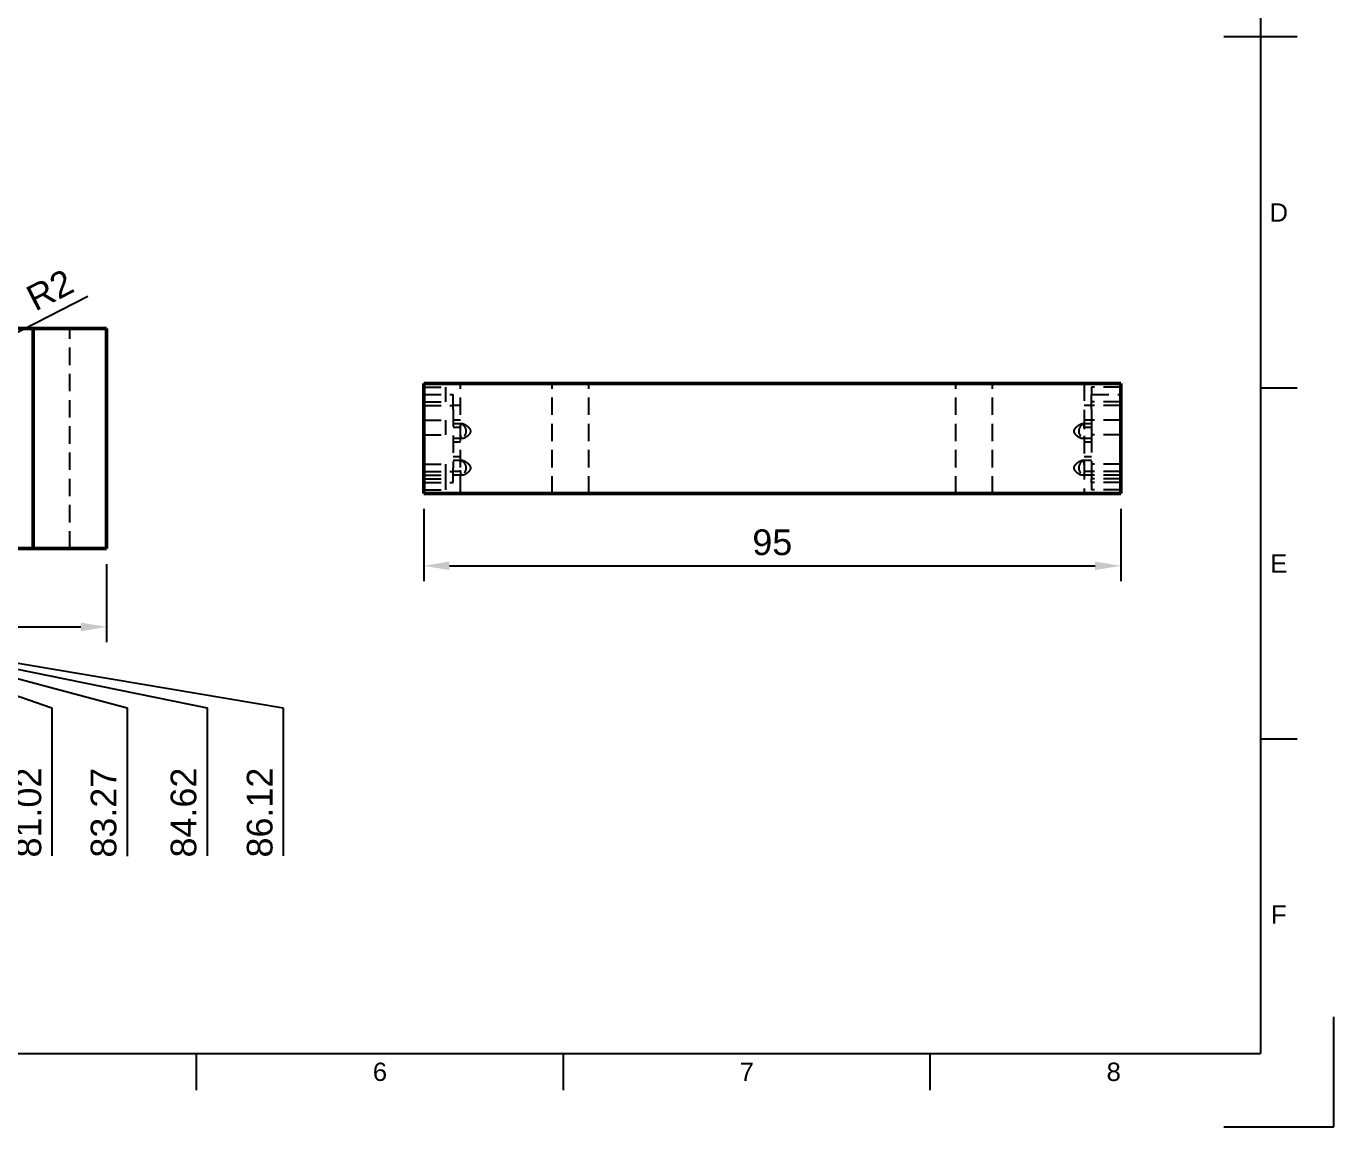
# Model space of a CAD drawing. Header units: millimetres. Extents: x 0 to 420, y 0 to 297.
# Drawn here: x 241.8 to 420, y 0 to 150 of the extents above; entities that cross this region are included whole.
import ezdxf
from ezdxf.enums import TextEntityAlignment as Align

# ---------------------------------------------------------------- set-up
doc = ezdxf.new("R2010")
doc.units = ezdxf.units.MM
doc.header["$LTSCALE"] = 0.75
doc.linetypes.add('HIDDEN2', pattern=[4.7625, 3.175, -1.5875])
for name, color, linetype, lineweight in [('BORDER', 7, 'Continuous', 25), ('FD_Dimensions', 7, 'Continuous', 25), ('Hidden', 7, 'HIDDEN2', 25), ('Visible', 7, 'Continuous', 50)]:
    doc.layers.add(name, color=color, linetype=linetype, lineweight=lineweight)
doc.styles.add('FusionTitle', font='arial.ttf')
doc.styles.get("Standard").update_dxf_attribs({"font": 'arial.ttf'})
doc.dimstyles.new('Dim-ISO-25', dxfattribs={"dimtxt": 3.5, "dimasz": 3.5, "dimexe": 2.1, "dimexo": 2.1, "dimgap": 1.4, "dimtad": 1, "dimzin": 12, "dimdsep": 46, "dimtxsty": 'Standard', "dimcen": 0, "dimazin": 3, "dimtp": 0.1, "dimtm": 0.1, "dimtfac": 0.714286, "dimtmove": 0, "dimatfit": 3, "dimfxl": 1, "dimtzin": 12, "dimarcsym": 0})

# ---------------------------------------------------------------- blocks, each defined once
blk = doc.blocks.new('ISO_A3_SHEET')
at = {"layer": 'BORDER'}
for p, q in [((410, 287), (410, 10)), ((415, 148.5), (405, 148.5)), ((415, 100.66667), (410, 100.66667)), ((415, 52.83334), (410, 52.83334)), ((20, 10), (410, 10)), ((265, 5), (265, 10)), ((315, 5), (315, 10)), ((365, 5), (365, 10))]:
    blk.add_line(p, q, dxfattribs=at)
at = {"layer": 'Defpoints'}
for p, q in [((420, 0), (420, 15)), ((405, 0), (420, 0))]:
    blk.add_line(p, q, dxfattribs=at)
at = {"layer": 'BORDER', "style": 'FusionTitle'}
for s, p in [('D', (412.5, 124.58334)), ('E', (412.5, 76.75001)), ('F', (412.5, 28.91668)), ('6', (290, 7.5)), ('7', (340, 7.5)), ('8', (390, 7.5))]:
    blk.add_text(s, height=2.5, dxfattribs=at).set_placement(p, align=Align.MIDDLE)
blk = doc.blocks.new('*D40')
at = {"layer": 'Defpoints', "color": 0, "transparency": 16777216}
for p in [(231.543577, 103.607042), (227.981839, 101.786597)]:
    blk.add_point(p, dxfattribs=at)
at = {"layer": 'FD_Dimensions', "color": 0, "lineweight": -2, "transparency": 16777216}
for p, q in [((250.189608, 113.137235), (234.660099, 105.19993)), ((227.981839, 101.786597), (231.543577, 103.607042))]:
    blk.add_line(p, q, dxfattribs=at)
blk.add_arc((227.981839, 101.786597), 4, 0, 57.152364, dxfattribs=at)
at = {"layer": 'FD_Dimensions', "color": 0, "transparency": 16777216}
blk.add_solid([(234.394617, 105.71935), (234.92558, 104.68051), (231.543577, 103.607042)], dxfattribs=at)
at = {"layer": 'FD_Dimensions', "color": 0, "transparency": 16777216, "insert": (245.009309, 114.035168), "char_height": 3.5, "attachment_point": 5, "rotation": 27.0720689}
blk.add_mtext('R2', dxfattribs=at)
blk = doc.blocks.new('*D45')
at = {"layer": 'Defpoints', "color": 0, "transparency": 16777216}
for p in [(62.739879, 78.786597), (252.739879, 78.786597), (252.739879, 68.122535)]:
    blk.add_point(p, dxfattribs=at)
at = {"layer": 'FD_Dimensions', "color": 0, "lineweight": -2, "transparency": 16777216}
for p, q in [((62.739879, 76.686597), (62.739879, 66.022535)), ((252.739879, 76.686597), (252.739879, 66.022535)), ((66.239879, 68.122535), (249.239879, 68.122535))]:
    blk.add_line(p, q, dxfattribs=at)
at = {"layer": 'FD_Dimensions', "color": 0, "transparency": 16777216}
for points in [[(66.239879, 68.705868), (66.239879, 67.539201), (62.739879, 68.122535)], [(249.239879, 68.705868), (249.239879, 67.539201), (252.739879, 68.122535)]]:
    blk.add_solid(points, dxfattribs=at)
at = {"layer": 'FD_Dimensions', "color": 0, "transparency": 16777216, "insert": (157.739879, 71.30954), "char_height": 3.5, "attachment_point": 5}
blk.add_mtext('95', dxfattribs=at)
blk = doc.blocks.new('*D47')
at = {"layer": 'Defpoints', "color": 0, "transparency": 16777216}
for p in [(295.971713, 86.286597), (390.971713, 86.286597), (390.971713, 76.442847)]:
    blk.add_point(p, dxfattribs=at)
at = {"layer": 'FD_Dimensions', "color": 0, "lineweight": -2, "transparency": 16777216}
for p, q in [((295.971713, 84.186597), (295.971713, 74.342847)), ((390.971713, 84.186597), (390.971713, 74.342847)), ((299.471713, 76.442847), (387.471713, 76.442847))]:
    blk.add_line(p, q, dxfattribs=at)
at = {"layer": 'FD_Dimensions', "color": 0, "transparency": 16777216}
for points in [[(299.471713, 77.026181), (299.471713, 75.859514), (295.971713, 76.442847)], [(387.471713, 77.026181), (387.471713, 75.859514), (390.971713, 76.442847)]]:
    blk.add_solid(points, dxfattribs=at)
at = {"layer": 'FD_Dimensions', "color": 0, "transparency": 16777216, "insert": (343.471713, 79.629853), "char_height": 3.5, "attachment_point": 5}
blk.add_mtext('95', dxfattribs=at)
blk = doc.blocks.new('*D57')
at = {"layer": 'Defpoints', "color": 0, "transparency": 16777216}
for p in [(234.981839, 84.786597), (276.817776, 50.111719)]:
    blk.add_point(p, dxfattribs=at)
at = {"layer": 'FD_Dimensions', "color": 0, "lineweight": -2, "transparency": 16777216}
for p, q in [((234.981839, 82.686597), (234.981839, 64.111719)), ((234.981839, 64.111719), (276.817776, 57.111719)), ((276.817776, 57.111719), (276.817776, 36.932046))]:
    blk.add_line(p, q, dxfattribs=at)
at = {"layer": 'FD_Dimensions', "color": 0, "transparency": 16777216, "insert": (273.630771, 42.821882), "char_height": 3.5, "attachment_point": 5, "rotation": 90}
blk.add_mtext('86.12', dxfattribs=at)
blk = doc.blocks.new('*D58')
at = {"layer": 'Defpoints', "color": 0, "transparency": 16777216}
for p in [(231.981839, 85.786597), (266.434964, 50.111719)]:
    blk.add_point(p, dxfattribs=at)
at = {"layer": 'FD_Dimensions', "color": 0, "lineweight": -2, "transparency": 16777216}
for p, q in [((231.981839, 83.686597), (231.981839, 64.111719)), ((231.981839, 64.111719), (266.434964, 57.111719)), ((266.434964, 57.111719), (266.434964, 36.932046))]:
    blk.add_line(p, q, dxfattribs=at)
at = {"layer": 'FD_Dimensions', "color": 0, "transparency": 16777216, "insert": (263.247958, 42.821882), "char_height": 3.5, "attachment_point": 5, "rotation": 90}
blk.add_mtext('84.62', dxfattribs=at)
blk = doc.blocks.new('*D59')
at = {"layer": 'Defpoints', "color": 0, "transparency": 16777216}
for p in [(229.289726, 85.786597), (255.539726, 50.111719)]:
    blk.add_point(p, dxfattribs=at)
at = {"layer": 'FD_Dimensions', "color": 0, "lineweight": -2, "transparency": 16777216}
for p, q in [((229.289726, 83.686597), (229.289726, 64.111719)), ((229.289726, 64.111719), (255.539726, 57.111719)), ((255.539726, 57.111719), (255.539726, 36.896234))]:
    blk.add_line(p, q, dxfattribs=at)
at = {"layer": 'FD_Dimensions', "color": 0, "transparency": 16777216, "insert": (252.351527, 42.803977), "char_height": 3.5, "attachment_point": 5, "rotation": 90}
blk.add_mtext('83.27', dxfattribs=at)
blk = doc.blocks.new('*D60')
at = {"layer": 'Defpoints', "color": 0, "transparency": 16777216}
for p in [(224.789726, 90.786597), (245.297539, 50.111719)]:
    blk.add_point(p, dxfattribs=at)
at = {"layer": 'FD_Dimensions', "color": 0, "lineweight": -2, "transparency": 16777216}
for p, q in [((224.789726, 88.686597), (224.789726, 64.111719)), ((224.789726, 64.111719), (245.297539, 57.111719)), ((245.297539, 57.111719), (245.297539, 36.932046))]:
    blk.add_line(p, q, dxfattribs=at)
at = {"layer": 'FD_Dimensions', "color": 0, "transparency": 16777216, "insert": (242.110533, 42.821882), "char_height": 3.5, "attachment_point": 5, "rotation": 90}
blk.add_mtext('81.02', dxfattribs=at)

msp = doc.modelspace()

# ---------------------------------------------------------------- linework, layer by layer
at = {"layer": 'Hidden', "extrusion": (0, 1, 0)}
for p, q in [((247.74, 78.787), (247.74, 108.787)), ((295.972, 100.787), (298.972, 100.787)), ((298.972, 98.787), (298.972, 100.787)), ((300.972, 86.287), (300.972, 101.287)), ((313.472, 86.287), (313.472, 101.287)), ((318.472, 86.287), (318.472, 101.287)), ((368.472, 86.287), (368.472, 101.287)), ((373.472, 86.287), (373.472, 101.287)), ((385.972, 101.287), (385.972, 86.287)), ((386.972, 100.787), (386.972, 99.787)), ((390.972, 100.787), (386.972, 100.787)), ((295.972, 99.787), (299.972, 99.787)), ((295.972, 98.787), (298.972, 98.787)), ((295.972, 98.287), (299.972, 98.287)), ((299.972, 97.787), (299.972, 99.787)), ((300.972, 98.287), (299.972, 98.287)), ((386.972, 98.287), (385.972, 98.287)), ((386.972, 97.787), (386.972, 99.787)), ((386.972, 99.787), (390.972, 99.787)), ((390.972, 98.787), (386.972, 98.787)), ((390.972, 98.287), (386.972, 98.287)), ((295.972, 96.287), (298.972, 96.287)), ((298.972, 94.287), (298.972, 96.287)), ((299.972, 97.787), (299.972, 89.787)), ((300.972, 96.287), (299.972, 96.287)), ((386.972, 96.287), (385.972, 96.287)), ((386.972, 97.787), (386.972, 96.287)), ((386.972, 96.287), (386.972, 94.287)), ((390.972, 96.287), (386.972, 96.287)), ((301.292, 95.787), (299.972, 95.787)), ((300.972, 95.287), (299.972, 95.287)), ((386.972, 95.787), (385.651, 95.787)), ((386.972, 95.287), (385.972, 95.287)), ((295.972, 94.287), (298.972, 94.287)), ((301.292, 93.787), (299.972, 93.787)), ((300.972, 93.287), (299.972, 93.287)), ((386.972, 93.787), (385.651, 93.787)), ((386.972, 93.287), (385.972, 93.287)), ((386.972, 94.287), (386.972, 90.287)), ((390.972, 94.287), (386.972, 94.287)), ((300.972, 91.287), (299.972, 91.287)), ((386.972, 91.287), (385.972, 91.287)), ((295.972, 90.287), (298.972, 90.287)), ((295.972, 89.287), (299.972, 89.287)), ((298.972, 88.287), (298.972, 90.287)), ((301.292, 90.787), (299.972, 90.787)), ((299.972, 87.787), (299.972, 89.787)), ((300.972, 89.287), (299.972, 89.287)), ((386.972, 90.787), (385.651, 90.787)), ((386.972, 89.287), (385.972, 89.287)), ((386.972, 90.287), (386.972, 88.287)), ((390.972, 90.287), (386.972, 90.287)), ((390.972, 89.287), (386.972, 89.287)), ((295.972, 88.787), (298.972, 88.787)), ((295.972, 88.287), (298.972, 88.287)), ((295.972, 87.787), (299.972, 87.787)), ((298.972, 86.787), (298.972, 88.287)), ((301.292, 88.787), (299.972, 88.787)), ((386.972, 88.787), (385.651, 88.787)), ((390.972, 88.787), (386.972, 88.787)), ((386.972, 87.787), (386.972, 88.287)), ((390.972, 88.287), (386.972, 88.287)), ((390.972, 87.787), (386.972, 87.787)), ((386.972, 87.787), (386.972, 86.787)), ((295.972, 86.787), (298.972, 86.787)), ((390.972, 86.787), (386.972, 86.787))]:
    msp.add_line(p, q, dxfattribs=at)
at = {"layer": 'Hidden'}
for points, knots in [([(300.972, 95.419), (300.972, 95.446), (300.972, 95.472), (300.975, 95.585), (300.984, 95.663), (301.023, 95.763), (301.055, 95.787), (301.139, 95.787), (301.199, 95.758), (301.332, 95.648), (301.406, 95.568), (301.531, 95.392), (301.593, 95.286), (301.684, 95.049), (301.711, 94.916), (301.711, 94.787), (301.711, 94.657), (301.684, 94.524), (301.593, 94.287), (301.531, 94.181), (301.406, 94.006), (301.332, 93.925), (301.199, 93.816), (301.139, 93.787), (301.055, 93.787), (301.023, 93.81), (300.984, 93.911), (300.975, 93.988), (300.972, 94.102), (300.972, 94.127), (300.972, 94.155)], [-0.25032461, -0.25032461, -0.25032461, -0.25032461, -0.2400891, -0.2400891, -0.20186789, -0.20186789, -0.16364669, -0.16364669, -0.12072954, -0.12072954, -0.07781239, -0.07781239, -0.0389062, -0.0389062, 0, 0, 0, 0.0389062, 0.0389062, 0.07781239, 0.07781239, 0.12072954, 0.12072954, 0.16364669, 0.16364669, 0.20186789, 0.20186789, 0.2400891, 0.2400891, 0.25032461, 0.25032461, 0.25032461, 0.25032461]), ([(302.332, 94.787), (302.332, 94.856), (302.318, 94.922), (302.271, 95.046), (302.238, 95.105), (302.124, 95.273), (302.027, 95.37), (301.827, 95.546), (301.706, 95.632), (301.48, 95.753), (301.376, 95.787), (301.227, 95.787), (301.166, 95.765), (301.076, 95.664), (301.045, 95.585), (301.007, 95.402), (300.996, 95.291), (300.984, 95.045), (300.982, 94.912), (300.982, 94.661), (300.984, 94.528), (300.996, 94.282), (301.007, 94.171), (301.045, 93.988), (301.076, 93.909), (301.166, 93.809), (301.227, 93.787), (301.376, 93.787), (301.48, 93.821), (301.706, 93.941), (301.827, 94.027), (302.027, 94.203), (302.124, 94.301), (302.238, 94.468), (302.271, 94.527), (302.318, 94.652), (302.332, 94.717), (302.332, 94.787)], [0, 0, 0, 0, 0.02077264, 0.02077264, 0.04154529, 0.04154529, 0.08309057, 0.08309057, 0.13406842, 0.13406842, 0.18504626, 0.18504626, 0.22537675, 0.22537675, 0.26570724, 0.26570724, 0.30327258, 0.30327258, 0.34083793, 0.34083793, 0.37840328, 0.37840328, 0.41596863, 0.41596863, 0.45629911, 0.45629911, 0.4966296, 0.4966296, 0.54760745, 0.54760745, 0.59858529, 0.59858529, 0.64013058, 0.64013058, 0.66090322, 0.66090322, 0.68167586, 0.68167586, 0.68167586, 0.68167586]), ([(384.611, 94.787), (384.611, 94.717), (384.626, 94.652), (384.673, 94.527), (384.706, 94.468), (384.82, 94.301), (384.916, 94.203), (385.116, 94.027), (385.238, 93.941), (385.464, 93.821), (385.568, 93.787), (385.717, 93.787), (385.777, 93.809), (385.868, 93.909), (385.898, 93.988), (385.936, 94.171), (385.947, 94.282), (385.96, 94.528), (385.962, 94.661), (385.962, 94.912), (385.96, 95.045), (385.947, 95.291), (385.936, 95.402), (385.898, 95.585), (385.868, 95.664), (385.777, 95.765), (385.717, 95.787), (385.568, 95.787), (385.464, 95.753), (385.238, 95.632), (385.116, 95.546), (384.916, 95.37), (384.82, 95.273), (384.706, 95.105), (384.673, 95.046), (384.626, 94.922), (384.611, 94.856), (384.611, 94.787)], [0, 0, 0, 0, 0.02077264, 0.02077264, 0.04154529, 0.04154529, 0.08309057, 0.08309057, 0.13406842, 0.13406842, 0.18504626, 0.18504626, 0.22537675, 0.22537675, 0.26570724, 0.26570724, 0.30327258, 0.30327258, 0.34083793, 0.34083793, 0.37840328, 0.37840328, 0.41596863, 0.41596863, 0.45629911, 0.45629911, 0.4966296, 0.4966296, 0.54760745, 0.54760745, 0.59858529, 0.59858529, 0.64013058, 0.64013058, 0.66090322, 0.66090322, 0.68167586, 0.68167586, 0.68167586, 0.68167586]), ([(385.972, 95.419), (385.972, 95.446), (385.971, 95.472), (385.968, 95.585), (385.96, 95.663), (385.92, 95.763), (385.888, 95.787), (385.804, 95.787), (385.745, 95.758), (385.611, 95.648), (385.537, 95.568), (385.412, 95.392), (385.351, 95.286), (385.26, 95.049), (385.232, 94.916), (385.232, 94.657), (385.26, 94.524), (385.351, 94.287), (385.412, 94.181), (385.537, 94.006), (385.611, 93.925), (385.745, 93.816), (385.804, 93.787), (385.888, 93.787), (385.92, 93.81), (385.96, 93.911), (385.968, 93.988), (385.971, 94.102), (385.972, 94.127), (385.972, 94.155)], [0.06541876, 0.06541876, 0.06541876, 0.06541876, 0.07565427, 0.07565427, 0.11387548, 0.11387548, 0.15209668, 0.15209668, 0.19501383, 0.19501383, 0.23793098, 0.23793098, 0.27683717, 0.27683717, 0.31574337, 0.31574337, 0.35464956, 0.35464956, 0.39355576, 0.39355576, 0.43647291, 0.43647291, 0.47939006, 0.47939006, 0.51761126, 0.51761126, 0.55583247, 0.55583247, 0.56606798, 0.56606798, 0.56606798, 0.56606798]), ([(300.972, 90.419), (300.972, 90.446), (300.972, 90.472), (300.975, 90.585), (300.984, 90.663), (301.023, 90.763), (301.055, 90.787), (301.139, 90.787), (301.199, 90.758), (301.332, 90.648), (301.406, 90.568), (301.531, 90.392), (301.593, 90.286), (301.684, 90.049), (301.711, 89.916), (301.711, 89.787), (301.711, 89.657), (301.684, 89.524), (301.593, 89.287), (301.531, 89.181), (301.406, 89.006), (301.332, 88.925), (301.199, 88.816), (301.139, 88.787), (301.055, 88.787), (301.023, 88.81), (300.984, 88.911), (300.975, 88.988), (300.972, 89.102), (300.972, 89.127), (300.972, 89.155)], [-0.25032461, -0.25032461, -0.25032461, -0.25032461, -0.2400891, -0.2400891, -0.20186789, -0.20186789, -0.16364669, -0.16364669, -0.12072954, -0.12072954, -0.07781239, -0.07781239, -0.0389062, -0.0389062, 0, 0, 0, 0.0389062, 0.0389062, 0.07781239, 0.07781239, 0.12072954, 0.12072954, 0.16364669, 0.16364669, 0.20186789, 0.20186789, 0.2400891, 0.2400891, 0.25032461, 0.25032461, 0.25032461, 0.25032461]), ([(302.332, 89.787), (302.332, 89.856), (302.318, 89.922), (302.271, 90.046), (302.238, 90.105), (302.124, 90.273), (302.027, 90.37), (301.827, 90.546), (301.706, 90.632), (301.48, 90.753), (301.376, 90.787), (301.227, 90.787), (301.166, 90.765), (301.076, 90.664), (301.045, 90.585), (301.007, 90.402), (300.996, 90.291), (300.984, 90.045), (300.982, 89.912), (300.982, 89.661), (300.984, 89.528), (300.996, 89.282), (301.007, 89.171), (301.045, 88.988), (301.076, 88.909), (301.166, 88.809), (301.227, 88.787), (301.376, 88.787), (301.48, 88.821), (301.706, 88.941), (301.827, 89.027), (302.027, 89.203), (302.124, 89.301), (302.238, 89.468), (302.271, 89.527), (302.318, 89.652), (302.332, 89.717), (302.332, 89.787)], [0, 0, 0, 0, 0.02077264, 0.02077264, 0.04154529, 0.04154529, 0.08309057, 0.08309057, 0.13406842, 0.13406842, 0.18504626, 0.18504626, 0.22537675, 0.22537675, 0.26570724, 0.26570724, 0.30327258, 0.30327258, 0.34083793, 0.34083793, 0.37840328, 0.37840328, 0.41596863, 0.41596863, 0.45629911, 0.45629911, 0.4966296, 0.4966296, 0.54760745, 0.54760745, 0.59858529, 0.59858529, 0.64013058, 0.64013058, 0.66090322, 0.66090322, 0.68167586, 0.68167586, 0.68167586, 0.68167586]), ([(384.611, 89.787), (384.611, 89.717), (384.626, 89.652), (384.673, 89.527), (384.706, 89.468), (384.82, 89.301), (384.916, 89.203), (385.116, 89.027), (385.238, 88.941), (385.464, 88.821), (385.568, 88.787), (385.717, 88.787), (385.777, 88.809), (385.868, 88.909), (385.898, 88.988), (385.936, 89.171), (385.947, 89.282), (385.96, 89.528), (385.962, 89.661), (385.962, 89.912), (385.96, 90.045), (385.947, 90.291), (385.936, 90.402), (385.898, 90.585), (385.868, 90.664), (385.777, 90.765), (385.717, 90.787), (385.568, 90.787), (385.464, 90.753), (385.238, 90.632), (385.116, 90.546), (384.916, 90.37), (384.82, 90.273), (384.706, 90.105), (384.673, 90.046), (384.626, 89.922), (384.611, 89.856), (384.611, 89.787)], [0, 0, 0, 0, 0.02077264, 0.02077264, 0.04154529, 0.04154529, 0.08309057, 0.08309057, 0.13406842, 0.13406842, 0.18504626, 0.18504626, 0.22537675, 0.22537675, 0.26570724, 0.26570724, 0.30327258, 0.30327258, 0.34083793, 0.34083793, 0.37840328, 0.37840328, 0.41596863, 0.41596863, 0.45629911, 0.45629911, 0.4966296, 0.4966296, 0.54760745, 0.54760745, 0.59858529, 0.59858529, 0.64013058, 0.64013058, 0.66090322, 0.66090322, 0.68167586, 0.68167586, 0.68167586, 0.68167586]), ([(385.972, 90.419), (385.972, 90.446), (385.971, 90.472), (385.968, 90.585), (385.96, 90.663), (385.92, 90.763), (385.888, 90.787), (385.804, 90.787), (385.745, 90.758), (385.611, 90.648), (385.537, 90.568), (385.412, 90.392), (385.351, 90.286), (385.26, 90.049), (385.232, 89.916), (385.232, 89.657), (385.26, 89.524), (385.351, 89.287), (385.412, 89.181), (385.537, 89.006), (385.611, 88.925), (385.745, 88.816), (385.804, 88.787), (385.888, 88.787), (385.92, 88.81), (385.96, 88.911), (385.968, 88.988), (385.971, 89.102), (385.972, 89.127), (385.972, 89.155)], [0.06541876, 0.06541876, 0.06541876, 0.06541876, 0.07565427, 0.07565427, 0.11387548, 0.11387548, 0.15209668, 0.15209668, 0.19501383, 0.19501383, 0.23793098, 0.23793098, 0.27683717, 0.27683717, 0.31574337, 0.31574337, 0.35464956, 0.35464956, 0.39355576, 0.39355576, 0.43647291, 0.43647291, 0.47939006, 0.47939006, 0.51761126, 0.51761126, 0.55583247, 0.55583247, 0.56606798, 0.56606798, 0.56606798, 0.56606798])]:
    msp.add_open_spline(points, degree=3, knots=knots, dxfattribs=at)
at = {"layer": 'Visible', "extrusion": (0, 1, 0)}
for p, q in [((72.74, 108.787), (242.74, 108.787)), ((242.74, 108.787), (246.073, 108.787)), ((242.74, 78.787), (242.74, 108.787)), ((252.74, 108.787), (246.073, 108.787)), ((252.74, 78.787), (252.74, 108.787)), ((295.972, 86.287), (295.972, 101.287)), ((295.972, 101.287), (308.901, 101.287)), ((308.901, 101.287), (311.258, 101.287)), ((320.686, 101.287), (311.258, 101.287)), ((320.686, 101.287), (323.043, 101.287)), ((323.043, 101.287), (363.901, 101.287)), ((363.901, 101.287), (366.258, 101.287)), ((375.686, 101.287), (366.258, 101.287)), ((375.686, 101.287), (378.043, 101.287)), ((378.043, 101.287), (390.972, 101.287)), ((390.972, 86.287), (390.972, 101.287)), ((308.901, 86.287), (295.972, 86.287)), ((308.901, 86.287), (311.258, 86.287)), ((320.686, 86.287), (311.258, 86.287)), ((320.686, 86.287), (323.043, 86.287)), ((363.901, 86.287), (323.043, 86.287)), ((363.901, 86.287), (366.258, 86.287)), ((375.686, 86.287), (366.258, 86.287)), ((375.686, 86.287), (378.043, 86.287)), ((390.972, 86.287), (378.043, 86.287)), ((242.74, 78.787), (72.74, 78.787)), ((242.74, 78.787), (246.073, 78.787)), ((252.74, 78.787), (246.073, 78.787))]:
    msp.add_line(p, q, dxfattribs=at)

# ---------------------------------------------------------------- block references
at = {"layer": 'BORDER'}
msp.add_blockref('ISO_A3_SHEET', (0, 0), dxfattribs=at)

# ---------------------------------------------------------------- dimensions: what is measured, and where the dimension line sits
at = {"layer": 'FD_Dimensions'}
dim = msp.add_radius_dim(center=(227.982, 101.787), mpoint=(231.544, 103.607), dimstyle='Dim-ISO-25', override={"dimlfac": 0.5}, dxfattribs=at)
dim.commit()
dim.dimension.update_dxf_attribs({"geometry": '*D40', "text_midpoint": (246.446, 111.224), "dimtype": 164})
for feature_location, offset, origin, picture, middle in [((224.7897, 90.7866), (20.5078, -40.6749), (62.7399, 78.7866), '*D60', (242.1105, 42.8219)), ((231.982, 85.787), (34.453, -35.675), (62.74, 78.787), '*D58', (263.248, 42.822)), ((229.2897, 85.7866), (26.25, -35.6749), (62.7399, 78.7866), '*D59', (252.3515, 42.804)), ((234.982, 84.787), (41.836, -34.675), (62.74, 78.787), '*D57', (273.631, 42.822))]:
    dim = msp.add_ordinate_dim(feature_location=feature_location, offset=offset, dtype=1, origin=origin, dimstyle='Dim-ISO-25', override={"dimlfac": 0.5}, dxfattribs=at)
    dim.commit()
    dim.dimension.update_dxf_attribs({"geometry": picture, "text_midpoint": middle})
for base, p1, p2, override, picture, middle in [((390.972, 76.443), (295.972, 86.287), (390.972, 86.287), {"dimlfac": 1}, '*D47', (343.472, 79.63)), ((252.74, 68.123), (62.74, 78.787), (252.74, 78.787), {"dimlfac": 0.5}, '*D45', (157.74, 71.31))]:
    dim = msp.add_linear_dim(base=base, p1=p1, p2=p2, dimstyle='Dim-ISO-25', override=override, dxfattribs=at)
    dim.commit()
    dim.dimension.update_dxf_attribs({"geometry": picture, "text_midpoint": middle})

doc.saveas('drawing.dxf')
